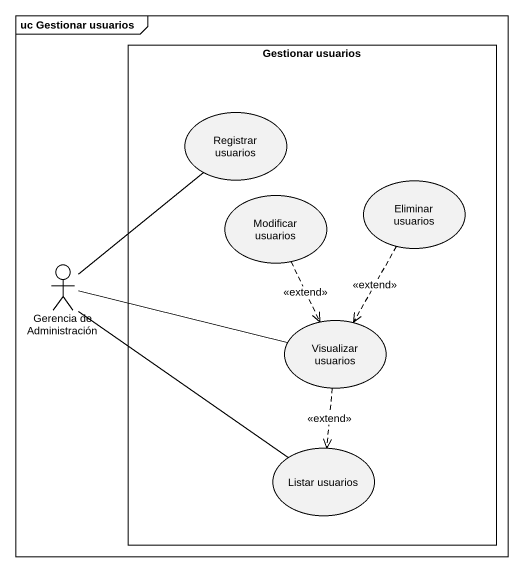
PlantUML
@startuml
mainframe uc Gestionar usuarios
rectangle "Gestionar usuarios" as Gestionar_usuarios {
  usecase "Registrar usuarios" as Registrar_usuarios
  usecase "Eliminar usuarios" as Eliminar_usuarios
  usecase "Modificar usuarios" as Modificar_usuarios
  usecase "Visualizar usuarios" as Visualizar_usuarios
  usecase "Listar usuarios" as Listar_usuarios
}
actor "Gerencia de Administración" as Gerencia_de_Administración
Eliminar_usuarios ..> Visualizar_usuarios : <<extend>>
Modificar_usuarios ..> Visualizar_usuarios : <<extend>>
Gerencia_de_Administración -up- Registrar_usuarios
Gerencia_de_Administración -right- Visualizar_usuarios
Gerencia_de_Administración -- Listar_usuarios
Visualizar_usuarios ..> Listar_usuarios : <<extend>>
@enduml
